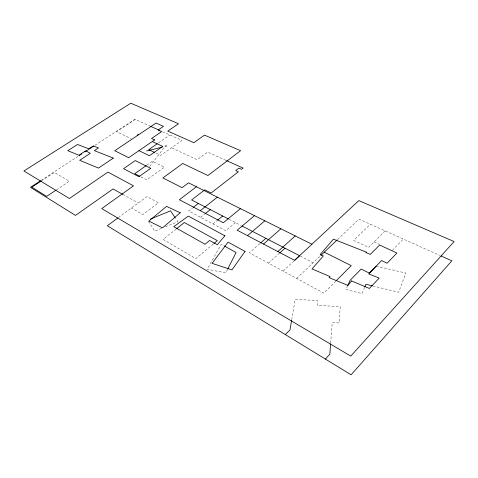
<?xml version="1.0" encoding="UTF-8"?>
<svg xmlns="http://www.w3.org/2000/svg" width="478" height="478" viewBox="0 0 478 478"><rect width="100%" height="100%" fill="white"/><g stroke="black" fill="none" stroke-linecap="round" stroke-linejoin="round"><path stroke-width="0.36" stroke-dasharray="2.39 1.79" d="M330.651 343.204L332.21 322.578L339.225 322.967L340.24 306.577L317.219 305.4L317.547 300.548L295.177 299.33L291.711 319.722M364.606 287.362L361.894 293.647L345.958 289.423L347.47 286.131M227.606 269.347L225.861 272.807L207.153 269.293L221.278 244.27L224.319 245.967M149.733 166.44L166.129 145.037L167.7 145.766L162.777 146.979M392.33 250.382L403.312 239.042M385.107 230.874L368.568 247.389L353.72 240.368L370.313 224.242M335.729 281.178L323.779 293.122L249.42 252.754L259.853 243.619M296.707 278.423L320.493 255.772M337.611 239.466L358.948 219.145L439.718 255.366M283.137 271.062L293.761 261.185M268.534 263.133L278.967 253.681M213.385 243.947L195.825 258.598L163.022 239.4L175.856 229.285M235.463 222.611L225.706 230.719L188.649 211.001L192.646 207.882M212.973 223.943L216.982 220.681M200.557 217.335L204.56 214.15M118.341 217.651L147.015 196.583L158.463 202.791L142.803 214.526L131.408 208.049M146.931 165.101L152.398 161.253L164.408 167.181L146.734 179.877L140.95 176.866M158.427 142.946L169.929 135.011M56.494 189.832L69.382 181.204L54.343 172.474L41.837 180.636M41.108 180.403L78.619 155.948M94.871 145.348L134.88 119.261L149.859 125.995M135.298 119.452L116.53 131.701L131.014 138.608M161.588 228.382L154.806 231.161L147.792 220.155M165.394 226.817L177.858 221.708L175.82 218.691M376.108 266.132L405.888 273.069L398.658 292.267L373.115 286.011M162.568 131.701L181.981 140.424L160.733 155.386L155.404 152.829M225.927 160.363L207.554 152.106L197.175 159.73L171.5 147.81M374.065 241.898L379.478 244.413M229.087 219.312L240.643 225.281M300.25 256.083L313.162 262.757M122.762 194.361L138.279 203.001"/><path stroke-width="0.72" d="M330.597 343.921L329.82 354.252L325.375 359.05M291.586 320.451L289.979 329.922L285.336 334.576M364.786 286.937L365.939 284.255L372.398 285.838M347.661 285.713L350.189 280.204L361.165 269.048L369.339 273.117L376.108 266.132M227.839 268.881L236.072 252.527L224.493 246.062M336.225 280.682L351.258 265.649L324.275 252.169M321.031 255.258L337.08 239.974M294.824 260.193L299.604 255.748L241.934 225.951M279.516 253.185L285.007 248.207M277.867 251.571L295.213 235.917M263.533 244.055L280.885 228.783M260.402 243.141L265.887 238.331M247.502 235.648L264.848 220.806M254.493 215.656L237.166 230.223L294.579 260.343L358.835 200.605L454.1 241.545L350.762 356.098L101.724 208.593L133.523 185.858L107.944 172.104L69.388 198.513L23.9 170.981L130.781 103.206L178.521 123.76L167.796 131.103L193.865 142.719L204.482 135.125L240.619 150.69L207.9 175.522L182.716 163.5L162.896 177.924L182.082 187.663L188.523 182.823L311.913 244.228M213.953 243.475L217.347 240.637L184.4 222.545L176.31 228.92M240.44 208.659L223.28 222.748L179.381 199.732L196.416 186.749M217.556 220.215L222.712 216.02M205.134 213.696L210.278 209.597M200.27 210.684L217.376 197.181M193.214 207.44L198.352 203.431M117.767 218.076L107.299 225.765L351.133 374.794L451.853 260.809L441.069 255.975M146.328 165.531L134.79 173.657L139.815 176.274M157.22 143.782L148.748 149.632L154.741 152.506M137.126 135.25L138.345 134.432M55.878 190.238L46.677 196.404L31.835 187.161L41.216 181.043M40.481 180.815L30.478 187.334L75.476 215.417L113.053 188.959L122.762 194.361M79.24 155.541L81.744 153.91M84.869 151.873L93.622 146.166M150.48 219.055L170.509 210.846L175.253 217.86M146.615 150.964L162.078 147.152M150.522 126.288L159.891 130.5M226.572 160.656L243.093 168.083L241.486 169.332L238.869 168.148L235.738 170.58L238.355 171.775L211.145 192.993L204.763 189.826L191.624 199.959L228.448 218.984M152.291 141.524L162.735 146.405L149.369 155.72L138.967 150.642M245.053 251.374L231.944 269.897L212.035 263.336L228.078 242.143L245.053 251.374M351.539 280.939L347.96 285.42L329.097 277.61L330.083 276.595L312.032 268.929L323.361 255.909L320.129 254.625L333.435 239.161L366.393 252.145L365.939 252.599L370.342 254.38L379.622 245.011L396.889 253.041L387.126 263.217L381.564 260.552L368.765 273.948L379.221 278.1L369.38 288.437L351.539 280.939M224.893 235.785L217.287 244.73L209.609 240.47L205.05 244.246L173.753 226.668L188.344 216.098L224.893 235.785M180.224 212.794L162.514 227.851L148.867 221.075L166.565 206.382L180.224 212.794M150.719 168.328L138.931 176.693L123.569 168.674L135.292 160.566L150.719 168.328M154.627 139.923L128.648 157.716L114.75 150.713L156.073 123.061L163.5 126.341L158.075 130.016L161.636 131.617L151.544 138.489L154.627 139.923M113.304 158.087L98.492 168.089L79.677 160.297L90.336 153.295L85.735 150.821L78.936 155.248L67.786 150.695L77.496 144.476L88.83 148.801L93.24 145.933L98.51 147.929L94.375 150.642L113.304 158.087"/></g></svg>
